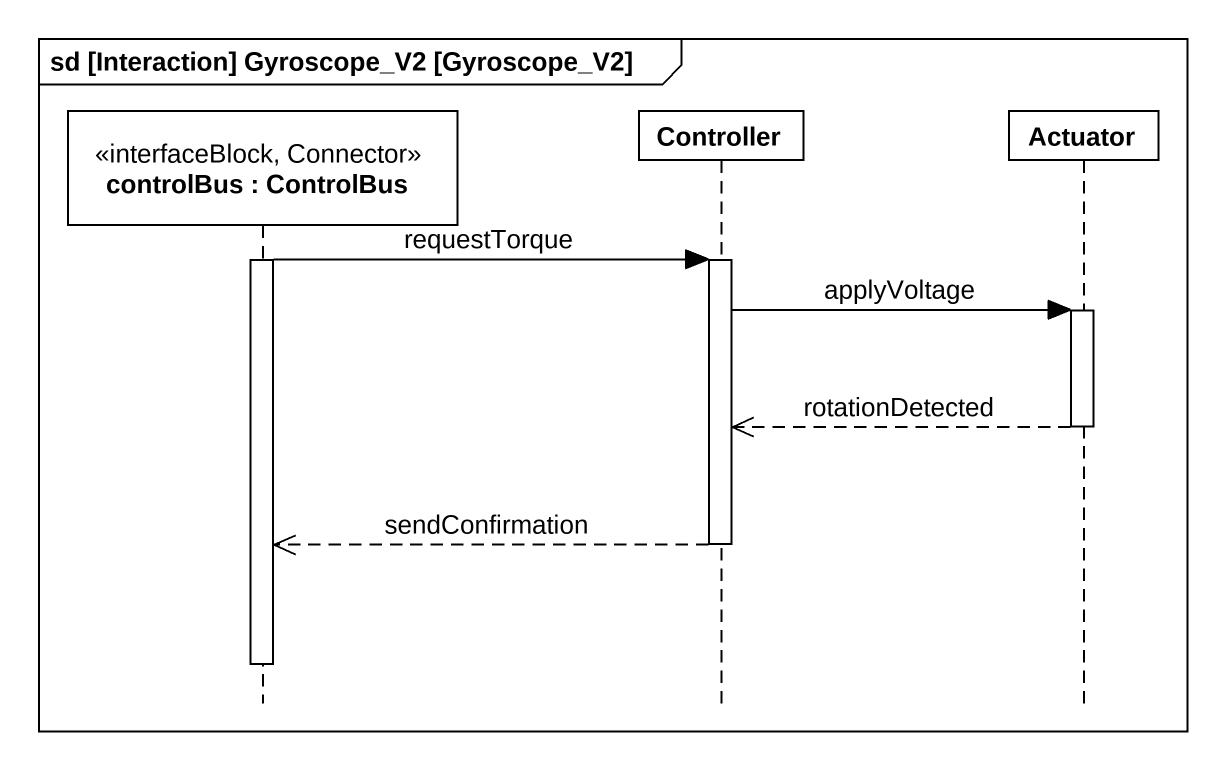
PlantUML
@startuml
mainframe sd [Interaction] Gyroscope_V2 [Gyroscope_V2]
hide footbox
participant "controlBus : ControlBus" as controlBus <<interfaceBlock, Connector>>
participant Controller
participant Actuator

activate controlBus
controlBus -> Controller : requestTorque
activate Controller
Controller -> Actuator : applyVoltage
activate Actuator
Actuator -->> Controller : rotationDetected
deactivate Actuator
Controller -->> controlBus : sendConfirmation
deactivate Controller
deactivate controlBus
@enduml
